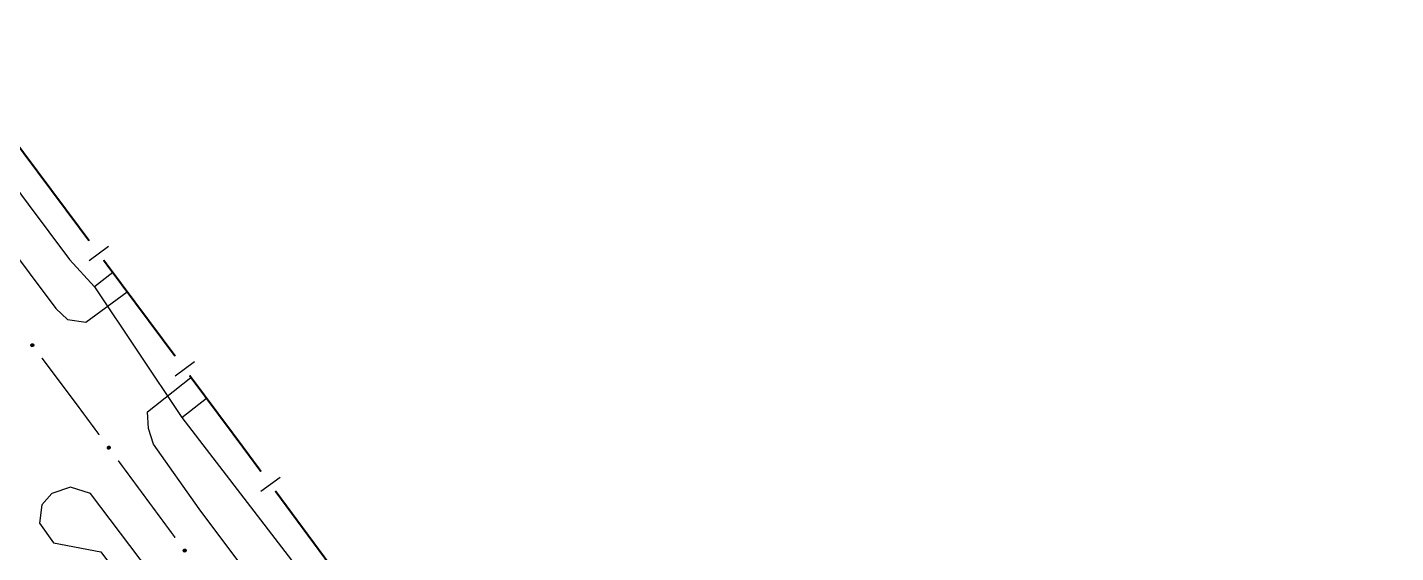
# Model space of a CAD drawing. Extents: x 200123 to 201542, y 4839549 to 4841240.
# Drawn here: x 201358.9 to 201530.1, y 4840081 to 4840146.7 of the extents above; entities that cross this region are included whole.
import ezdxf

# ---------------------------------------------------------------- set-up
doc = ezdxf.new("R2010")
doc.units = 0
doc.header["$LTSCALE"] = 1.5
doc.header["$MEASUREMENT"] = 0
for name, color, linetype in [('HD-CANAIS', 7, 'CONTINUOUS'), ('LM-LIM-SETORES-BAIRROS', 250, 'CONTINUOUS'), ('SV-EIXO-RUA-PAV', 20, 'CONTINUOUS'), ('SV-ESTIVAS', 7, 'CONTINUOUS'), ('SV-RUA-PAVIM', 7, 'CONTINUOUS')]:
    doc.layers.add(name, color=color, linetype=linetype)

msp = doc.modelspace()

# ---------------------------------------------------------------- linework, layer by layer
at = {"layer": 'HD-CANAIS', "linetype": 'Continuous'}
for points in [[(201300.99, 4840203.01, 2.2), (201359.05, 4840124.61, 2.2), (201364.2, 4840117.66, 2.2), (201367.32, 4840114.26, 2.24)], [(201378.25, 4840097.9, 2.24), (201433.28, 4840026.33, 2.43), (201444.89, 4840010.46, 2.45)]]:
    msp.add_polyline3d(points, dxfattribs=at)
at = {"layer": 'LM-LIM-SETORES-BAIRROS', "const_width": 0.25}
for points in [[(201366.670546, 4840120.006299), (201357.704623, 4840132.031782)], [(201377.429653, 4840105.575721), (201368.463731, 4840117.601203)], [(201385.68, 4840094.51), (201379.222838, 4840103.170624)], [(201385.797142, 4840094.351413), (201385.68, 4840094.51)], [(201388.173733, 4840091.133989), (201385.797142, 4840094.351413)], [(201398.868389, 4840076.65558), (201389.956175, 4840088.720921)]]:
    msp.add_lwpolyline(points, dxfattribs=at)
at = {"layer": 'LM-LIM-SETORES-BAIRROS'}
for points in [[(201369.068551, 4840119.299494), (201366.663454, 4840117.506309)], [(201379.827658, 4840104.868915), (201377.422562, 4840103.075731)], [(201390.568562, 4840090.416498), (201388.155494, 4840088.634055)]]:
    msp.add_lwpolyline(points, dxfattribs=at)
at = {"layer": 'SV-EIXO-RUA-PAV'}
for points in [[(201359.550801, 4840107.132793), (201359.599314, 4840107.126582), (201359.639738, 4840107.111325), (201359.669791, 4840107.088895), (201359.69118, 4840107.06215), (201359.70998, 4840107.032323), (201359.7223, 4840106.99807), (201359.727553, 4840106.957025), (201359.721665, 4840106.908316), (201359.703313, 4840106.867933), (201359.6829, 4840106.837292), (201359.656296, 4840106.813384), (201359.627015, 4840106.795606), (201359.591012, 4840106.783985), (201359.549364, 4840106.779068), (201359.500529, 4840106.786174), (201359.461001, 4840106.801404), (201359.432501, 4840106.823862), (201359.408634, 4840106.85076), (201359.389806, 4840106.881441), (201359.377906, 4840106.915134), (201359.373031, 4840106.957076), (201359.380683, 4840107.005183), (201359.395423, 4840107.044781), (201359.417475, 4840107.073588), (201359.444486, 4840107.096489), (201359.474172, 4840107.115709), (201359.508089, 4840107.129527), (201359.550801, 4840107.132793)], [(201369.115074, 4840094.30517), (201369.163538, 4840094.29859), (201369.203845, 4840094.283024), (201369.233726, 4840094.260366), (201369.25491, 4840094.233458), (201369.273483, 4840094.203489), (201369.285541, 4840094.169144), (201369.290481, 4840094.128059), (201369.284221, 4840094.079397), (201369.265562, 4840094.039154), (201369.244916, 4840094.008671), (201369.21813, 4840093.984965), (201369.188714, 4840093.967411), (201369.152623, 4840093.956065), (201369.110939, 4840093.951466), (201369.06216, 4840093.958945), (201369.022749, 4840093.974475), (201368.994422, 4840093.997151), (201368.970761, 4840094.02423), (201368.952167, 4840094.055053), (201368.940524, 4840094.088836), (201368.935969, 4840094.130814), (201368.943988, 4840094.178861), (201368.95903, 4840094.218346), (201368.981301, 4840094.246984), (201369.008486, 4840094.269678), (201369.038317, 4840094.288671), (201369.072338, 4840094.30223), (201369.115074, 4840094.30517)], [(201378.622424, 4840081.436203), (201378.670888, 4840081.429623), (201378.711195, 4840081.414058), (201378.741076, 4840081.3914), (201378.76226, 4840081.364492), (201378.780833, 4840081.334523), (201378.792891, 4840081.300177), (201378.797831, 4840081.259092), (201378.791571, 4840081.21043), (201378.772912, 4840081.170188), (201378.752265, 4840081.139704), (201378.72548, 4840081.115999), (201378.696064, 4840081.098445), (201378.659973, 4840081.087099), (201378.618289, 4840081.0825), (201378.56951, 4840081.089978), (201378.530099, 4840081.105509), (201378.501772, 4840081.128184), (201378.478111, 4840081.155264), (201378.459517, 4840081.186087), (201378.447874, 4840081.21987), (201378.443319, 4840081.261848), (201378.451338, 4840081.309895), (201378.46638, 4840081.349379), (201378.488651, 4840081.378017), (201378.515835, 4840081.400712), (201378.545667, 4840081.419705), (201378.579688, 4840081.433264), (201378.622424, 4840081.436203)]]:
    msp.add_lwpolyline(points, close=True, dxfattribs=at)
for points in [[(201359.508089, 4840107.129527), (201359.721665, 4840106.908316)], [(201359.528511, 4840107.129408), (201359.720989, 4840106.93436)], [(201359.550801, 4840107.132793), (201359.727553, 4840106.957025)], [(201359.577089, 4840107.128336), (201359.72015, 4840106.983209)], [(201359.599314, 4840107.126582), (201359.7223, 4840106.99807)], [(201359.373031, 4840106.957076), (201359.549364, 4840106.779068)], [(201359.377906, 4840106.915134), (201359.500529, 4840106.786174)], [(201359.380386, 4840106.978977), (201359.567951, 4840106.783654)], [(201359.380677, 4840106.933129), (201359.519918, 4840106.788547)], [(201359.380683, 4840107.005183), (201359.591012, 4840106.783985)], [(201359.38697, 4840106.895198), (201359.476522, 4840106.798626)], [(201359.388555, 4840107.022645), (201359.605335, 4840106.792948)], [(201359.389806, 4840106.881441), (201359.461001, 4840106.801404)], [(201359.395423, 4840107.044781), (201359.627015, 4840106.795606)], [(201359.407918, 4840107.055947), (201359.639442, 4840106.806607)], [(201359.417475, 4840107.073588), (201359.656296, 4840106.813384)], [(201359.432195, 4840107.082702), (201359.666452, 4840106.825176)], [(201359.444486, 4840107.096489), (201359.6829, 4840106.837292)], [(201359.462479, 4840107.103728), (201359.691546, 4840106.857661)], [(201359.474172, 4840107.115709), (201359.703313, 4840106.867933)], [(201359.493857, 4840107.11875), (201359.71009, 4840106.892055)], [(201359.622395, 4840107.117984), (201359.710037, 4840107.021685)], [(201359.639738, 4840107.111325), (201359.70998, 4840107.032323)], [(201368.935969, 4840094.130814), (201369.110939, 4840093.951466)], [(201368.940524, 4840094.088836), (201369.06216, 4840093.958945)], [(201368.943433, 4840094.10681), (201369.081566, 4840093.961169)], [(201368.943491, 4840094.152658), (201369.129561, 4840093.95591)], [(201368.943988, 4840094.178861), (201369.152623, 4840093.956065)], [(201368.949435, 4840094.068832), (201369.038248, 4840093.97158)], [(201368.951993, 4840094.196263), (201369.167015, 4840093.964919)], [(201368.952167, 4840094.055053), (201369.022749, 4840093.974475)], [(201368.95903, 4840094.218346), (201369.188714, 4840093.967411)], [(201368.971609, 4840094.229416), (201369.201225, 4840093.978318)], [(201368.981301, 4840094.246984), (201369.21813, 4840093.984965)], [(201368.99609, 4840094.255985), (201369.228376, 4840093.99668)], [(201369.008486, 4840094.269678), (201369.244916, 4840094.008671)], [(201369.026533, 4840094.276779), (201369.253717, 4840094.028973)], [(201369.038317, 4840094.288671), (201369.265562, 4840094.039154)], [(201369.058025, 4840094.291562), (201369.272522, 4840094.063224)], [(201369.072338, 4840094.30223), (201369.284221, 4840094.079397)], [(201369.09276, 4840094.301955), (201369.283744, 4840094.105445)], [(201369.115074, 4840094.30517), (201369.290481, 4840094.128059)], [(201369.141327, 4840094.300513), (201369.283278, 4840094.154299)], [(201369.163538, 4840094.29859), (201369.285541, 4840094.169144)], [(201369.186553, 4840094.289816), (201369.273458, 4840094.192851)], [(201369.203845, 4840094.283024), (201369.273483, 4840094.203489)], [(201378.443319, 4840081.261848), (201378.618289, 4840081.0825)], [(201378.447874, 4840081.21987), (201378.56951, 4840081.089978)], [(201378.450783, 4840081.237843), (201378.588916, 4840081.092203)], [(201378.450841, 4840081.283692), (201378.636911, 4840081.086944)], [(201378.451338, 4840081.309895), (201378.659973, 4840081.087099)], [(201378.456785, 4840081.199865), (201378.545598, 4840081.102613)], [(201378.459343, 4840081.327296), (201378.674365, 4840081.095953)], [(201378.459517, 4840081.186087), (201378.530099, 4840081.105509)], [(201378.46638, 4840081.349379), (201378.696064, 4840081.098445)], [(201378.478959, 4840081.36045), (201378.708575, 4840081.109351)], [(201378.488651, 4840081.378017), (201378.72548, 4840081.115999)], [(201378.50344, 4840081.387019), (201378.735726, 4840081.127713)], [(201378.515835, 4840081.400712), (201378.752265, 4840081.139704)], [(201378.533883, 4840081.407813), (201378.761067, 4840081.160007)], [(201378.545667, 4840081.419705), (201378.772912, 4840081.170188)], [(201378.565375, 4840081.422596), (201378.779872, 4840081.194258)], [(201378.579688, 4840081.433264), (201378.791571, 4840081.21043)], [(201378.600109, 4840081.432989), (201378.791094, 4840081.236478)], [(201378.622424, 4840081.436203), (201378.797831, 4840081.259092)], [(201378.648677, 4840081.431546), (201378.790628, 4840081.285333)], [(201378.670888, 4840081.429623), (201378.792891, 4840081.300177)], [(201378.693903, 4840081.420849), (201378.780808, 4840081.323884)], [(201378.711195, 4840081.414058), (201378.780833, 4840081.334523)]]:
    msp.add_lwpolyline(points, dxfattribs=at)
at = {"layer": 'SV-EIXO-RUA-PAV', "const_width": 0.18}
for points in [[(201360.749672, 4840105.352289), (201364.951957, 4840099.754003)], [(201364.951957, 4840099.754003), (201365, 4840099.69)], [(201365, 4840099.69), (201367.923493, 4840095.732816)], [(201370.300331, 4840092.515574), (201377.430843, 4840082.863849)]]:
    msp.add_lwpolyline(points, dxfattribs=at)
at = {"layer": 'SV-ESTIVAS', "linetype": 'Continuous'}
msp.add_polyline3d([(201369.636796, 4840116.027836, 2.24), (201367.32, 4840114.26, 2.24), (201378.25, 4840097.9, 2.24), (201381.349297, 4840100.318526, 2.24)], dxfattribs=at)
at = {"layer": 'SV-RUA-PAVIM', "linetype": 'Continuous'}
for points in [[(201224.224896, 4840310.476048, 3.49), (201217.34, 4840305.37, 3.49), (201248.09, 4840264.81, 3.41), (201287.76, 4840211.23, 3.31), (201359.16, 4840115.99, 3.31), (201362.48, 4840111.55, 3.31), (201363.96, 4840110.16, 3.96), (201366.23, 4840109.83, 3.98), (201371.414513, 4840113.643486, 4)], [(201380.41, 4840086.47, 3.95), (201374.73, 4840094.56, 3.96), (201374.08, 4840096.51, 3.96), (201373.95, 4840098.63, 3.97), (201379.4074, 4840102.923081, 3.96)], [(201530.142034, 4839901.17417, 5.77), (201528.41, 4839900, 5.77), (201524.63, 4839899.23, 5.77), (201521.92, 4839899.92, 5.77), (201518.81, 4839901.94, 5.78), (201484.82, 4839947.45, 5.31), (201434.82, 4840013.93, 4.68), (201380.41, 4840086.47, 3.95)]]:
    msp.add_polyline3d(points, dxfattribs=at)
msp.add_polyline3d([(201468.84, 4839938.37, 5.7), (201486.73, 4839925.11, 5.44), (201487.97, 4839925.29, 5.56), (201488.31, 4839926.19, 5.56), (201465.84, 4839956.41, 5.32), (201434.18, 4839998.65, 4.93), (201397.65, 4840047.65, 4.27), (201366.82, 4840088.41, 3.96), (201364.32, 4840089.17, 3.96), (201361.98, 4840088.39, 3.97), (201360.74, 4840086.97, 3.97), (201360.44, 4840084.67, 4.2), (201362.2, 4840082.23, 3.97), (201368.14, 4840081.11, 3.97), (201425.16, 4840004.77, 4.97), (201419.12, 4840005.19, 4.95), (201424.98, 4839997.29, 5.13), (201431.2, 4839996.57, 5.22), (201464.38, 4839952.69, 5.62), (201458.08, 4839953.23, 5.64)], close=True, dxfattribs=at)

doc.saveas('drawing.dxf')
